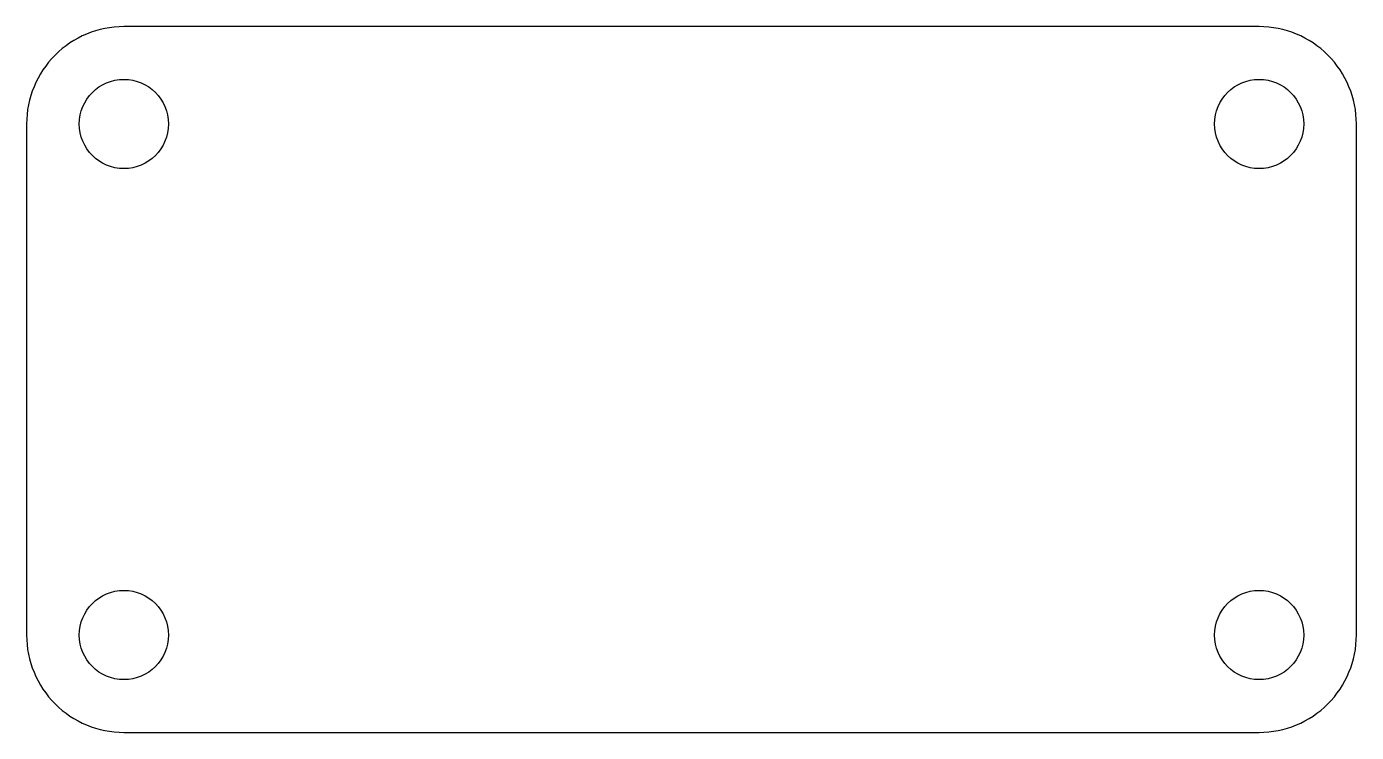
# Model space of a CAD drawing. Header units: millimetres. Extents: x 0 to 82, y -43.5 to 0.
import ezdxf

# ---------------------------------------------------------------- set-up
doc = ezdxf.new("R2010")
doc.units = ezdxf.units.MM
doc.layers.get('0').update_dxf_attribs({"linetype": 'CONTINUOUS'})

msp = doc.modelspace()

# ---------------------------------------------------------------- linework, layer by layer
msp.add_lwpolyline([(76, 0), (6, 0, 0.414214), (0, -6), (0, -37.5, 0.414214), (6, -43.5), (76, -43.5, 0.414214), (82, -37.5), (82, -6, 0.414214)], format="xyb", close=True)
for centre in [(6, -6), (76, -6), (6, -37.5), (76, -37.5)]:
    msp.add_circle(centre, 2.75)

doc.saveas('drawing.dxf')
